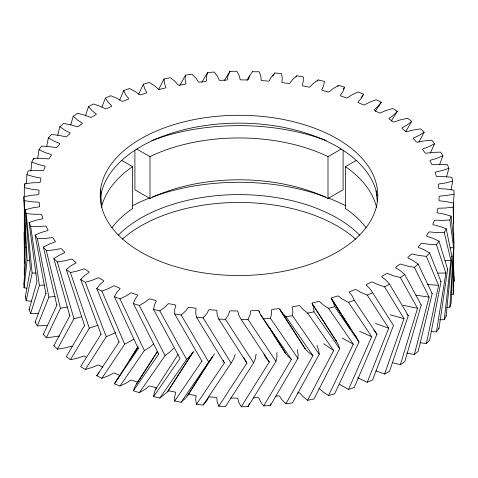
<?xml version="1.0" encoding="UTF-8"?>
<svg xmlns="http://www.w3.org/2000/svg" width="478" height="478" viewBox="0 0 478 478"><rect width="100%" height="100%" fill="white"/><g stroke="black" fill="none" stroke-linecap="round" stroke-linejoin="round"><path stroke-width="0.72" d="M24.76 274.904L24.312 274.79L24.33 203.132M453.634 223.16L453.688 203.21L446.195 201.585L440.011 200.856A1.087 0.627 0 0 1 438.977 200.198L439.133 196.685A1.087 0.627 0 0 1 440.232 196.064L446.47 195.52L454.1 194.122L453.921 190.214L446.177 189.049L439.897 188.691A1.087 0.627 0 0 1 438.744 188.099L438.266 184.604A1.087 0.627 0 0 1 439.246 183.916L445.353 182.996L452.684 181.144L451.806 177.272L443.889 176.579L437.579 176.609A1.087 0.627 0 0 1 436.324 176.089L435.219 172.636A1.087 0.627 0 0 1 436.067 171.895L441.977 170.61L448.932 168.328L447.354 164.528L439.354 164.318L433.086 164.725A1.087 0.627 0 0 1 431.748 164.283L430.021 160.919A1.087 0.627 0 0 1 430.726 160.13L436.372 158.499L442.879 155.804L440.62 152.124L432.626 152.398L426.466 153.181A1.087 0.627 0 0 1 425.056 152.823L422.725 149.578A1.087 0.627 0 0 1 423.287 148.754L428.605 146.788L434.592 143.723L431.676 140.191L423.777 140.944L417.79 142.097A1.087 0.627 0 0 1 416.326 141.829L413.422 138.745A1.087 0.627 0 0 1 413.829 137.885L418.764 135.615L424.159 132.197L420.622 128.869L412.902 130.094L407.16 131.599A1.087 0.627 0 0 1 405.649 131.42L402.207 128.528A1.087 0.627 0 0 1 402.452 127.65L406.951 125.093L411.695 121.37L407.579 118.275L400.122 119.954L394.685 121.8A1.087 0.627 0 0 1 393.149 121.717L389.2 119.046A1.087 0.627 0 0 1 389.289 118.156L393.298 115.341L397.343 111.356L392.689 108.524L385.579 110.645L380.5 112.808A1.087 0.627 0 0 1 378.964 112.814L374.549 110.4A1.087 0.627 0 0 1 374.477 109.51L377.955 106.469L381.259 102.262L376.114 99.723L369.428 102.262L364.774 104.724A1.087 0.627 0 0 1 363.238 104.819L358.416 102.686A1.087 0.627 0 0 1 358.183 101.802L361.093 98.57L363.615 94.184L358.04 91.973L351.85 94.901L347.661 97.632A1.087 0.627 0 0 1 346.156 97.823L340.969 95.988A1.087 0.627 0 0 1 340.581 95.128L342.887 91.734L344.602 87.217L338.657 85.353L333.035 88.645L329.36 91.609A1.087 0.627 0 0 1 327.902 91.89L322.411 90.378A1.087 0.627 0 0 1 321.867 89.541L323.546 86.034L324.437 81.439L318.181 79.946L313.186 83.554L310.073 86.721A1.087 0.627 0 0 1 308.669 87.092L302.938 85.921A1.087 0.627 0 0 1 302.245 85.126L303.279 81.529L303.333 76.91L296.844 75.799L292.53 79.689L290.003 83.029A1.087 0.627 0 0 1 288.676 83.477L282.761 82.658A1.087 0.627 0 0 1 281.93 81.911L282.307 78.273L281.524 73.672L274.868 72.961L271.283 77.095L269.377 80.567A1.087 0.627 0 0 1 268.134 81.093L262.105 80.639A1.087 0.627 0 0 1 261.143 79.94L260.863 76.301L259.249 71.778L252.306 71.724M24.145 235.427L24.623 263.503M24.312 222.868L24.575 203.67M24.814 185.942L24.844 183.725L32.683 182.793L38.987 182.632A1.087 0.627 0 0 0 40.194 182.076L40.983 178.593A1.087 0.627 0 0 0 40.074 177.882L34.058 176.782L26.899 174.709L28.13 170.867L36.101 170.413L42.399 170.634A1.087 0.627 0 0 0 43.695 170.15L45.117 166.738A1.087 0.627 0 0 0 44.34 165.968L38.551 164.516L31.811 162.024L33.735 158.278L41.735 158.308L47.961 158.905A1.087 0.627 0 0 0 49.342 158.505L51.367 155.195A1.087 0.627 0 0 0 50.734 154.382L45.249 152.584L38.993 149.704L41.58 146.089L49.539 146.603L55.621 147.577A1.087 0.627 0 0 0 57.061 147.26L59.678 144.093A1.087 0.627 0 0 0 59.194 143.245L54.062 141.13L48.368 137.879L51.594 134.449L59.415 135.435L65.289 136.768A1.087 0.627 0 0 0 66.777 136.547L69.955 133.553A1.087 0.627 0 0 0 69.627 132.681L64.906 130.267L59.828 126.694L63.658 123.473L71.258 124.931L76.856 126.61A1.087 0.627 0 0 0 78.38 126.473L82.085 123.688A1.087 0.627 0 0 0 81.911 122.804L77.651 120.115L73.248 116.256L77.645 113.286L84.935 115.192L90.205 117.2A1.087 0.627 0 0 0 91.74 117.158L95.929 114.612A1.087 0.627 0 0 0 95.917 113.722L92.17 110.788L88.49 106.684L93.401 103.995L100.308 106.331L105.178 108.649A1.087 0.627 0 0 0 106.719 108.697L111.344 106.421A1.087 0.627 0 0 0 111.493 105.536L108.297 102.394L105.381 98.092L110.747 95.714L117.194 98.45L121.621 101.049A1.087 0.627 0 0 0 123.145 101.193L128.152 99.203A1.087 0.627 0 0 0 128.468 98.331L125.857 95.014L123.736 90.557L129.502 88.52L135.417 91.633L139.349 94.483A1.087 0.627 0 0 0 140.837 94.716L146.178 93.043A1.087 0.627 0 0 0 146.65 92.194L144.655 88.735L143.352 84.176L149.459 82.497L154.776 85.95L158.17 89.022A1.087 0.627 0 0 0 159.604 89.344L165.227 88A1.087 0.627 0 0 0 165.842 87.187L164.486 83.626L164.014 79.013L170.395 77.711L175.056 81.463L177.876 84.726A1.087 0.627 0 0 0 179.244 85.132L185.076 84.134A1.087 0.627 0 0 0 185.84 83.363L185.129 79.742L185.5 75.124L192.078 74.215L196.034 78.231L198.251 81.642A1.087 0.627 0 0 0 199.541 82.132L205.522 81.493A1.087 0.627 0 0 0 206.418 80.77L206.371 77.125L207.571 72.554L214.281 72.047L217.49 76.283L219.073 79.808A1.087 0.627 0 0 0 220.268 80.37L226.327 80.095A1.087 0.627 0 0 0 227.355 79.432L227.964 75.805L229.99 71.336L236.753 71.228L239.173 75.638L240.117 79.24A1.087 0.627 0 0 0 241.199 79.868L247.275 79.963A1.087 0.627 0 0 0 248.417 79.366L249.683 75.793M451.208 294.52L453.156 294.275L453.819 245.531M453.855 242.573L453.156 207.105L453.688 203.21M24.031 234.453L24.139 232.236M26.475 183.558L26.899 174.709M193.853 351.659L193.106 352.119L167.175 392.229L159.819 398.055L153.563 396.561L154.454 391.966L156.133 388.459A1.087 0.627 0 0 0 155.589 387.622L150.098 386.11A1.087 0.627 0 0 0 148.64 386.391L144.965 389.355L139.343 392.647L133.398 390.783L158.774 353.947M446.661 307.324L449.87 307.133L453.616 247.449L449.87 219.97L451.101 216.128L443.942 214.054L437.926 212.955A1.087 0.627 0 0 1 437.017 212.238L437.806 208.761A1.087 0.627 0 0 1 439.013 208.205L445.317 208.038L453.156 207.105M26.726 288.198L24.079 287.786L23.9 283.878L26.033 256.495L23.9 196.715L31.53 195.317L37.768 194.773A1.087 0.627 0 0 0 38.867 194.146L39.023 190.638A1.087 0.627 0 0 0 37.989 189.981L31.805 189.252L24.312 187.621L24.844 183.725M453.353 203.742L454.1 194.122M153.563 396.561L180.063 358.44L153.563 309.397L154.454 304.803L156.133 301.289A1.087 0.627 0 0 0 155.589 300.459L150.098 298.947A1.087 0.627 0 0 0 148.64 299.228L144.965 302.192L139.343 305.478L133.398 303.614L135.113 299.103L137.419 295.709A1.087 0.627 0 0 0 137.031 294.848L131.844 293.014A1.087 0.627 0 0 0 130.339 293.205L126.15 295.93L119.96 298.864L114.385 296.647L116.907 292.261L119.817 289.029A1.087 0.627 0 0 0 119.584 288.15L114.762 286.011A1.087 0.627 0 0 0 113.226 286.113L108.572 288.569L101.886 291.114L96.741 288.575L100.045 284.362L103.523 281.327A1.087 0.627 0 0 0 103.451 280.437L99.036 278.017A1.087 0.627 0 0 0 97.5 278.023L92.421 280.186L85.311 282.313L80.657 279.481L84.702 275.489L88.711 272.675A1.087 0.627 0 0 0 88.8 271.791L84.851 269.12A1.087 0.627 0 0 0 83.315 269.03L77.878 270.877L70.421 272.562L66.305 269.461L71.049 265.744L75.548 263.187A1.087 0.627 0 0 0 75.793 262.308L72.351 259.411A1.087 0.627 0 0 0 70.84 259.231L65.098 260.743L57.378 261.968L53.841 258.634L59.236 255.222L64.172 252.952A1.087 0.627 0 0 0 64.578 252.091L61.674 249.008A1.087 0.627 0 0 0 60.21 248.733L54.223 249.886L46.324 250.639L43.408 247.114L49.395 244.043L54.713 242.083A1.087 0.627 0 0 0 55.275 241.253L52.944 238.008A1.087 0.627 0 0 0 51.534 237.656L45.374 238.438L37.38 238.707L35.121 235.027L41.628 232.338L47.274 230.707A1.087 0.627 0 0 0 47.979 229.918L46.252 226.548A1.087 0.627 0 0 0 44.914 226.106L38.646 226.518L30.646 226.303L29.068 222.509L36.023 220.221L41.933 218.942A1.087 0.627 0 0 0 42.781 218.201L41.676 214.747A1.087 0.627 0 0 0 40.421 214.228L34.111 214.258L26.194 213.564L25.316 209.687L32.647 207.834L38.754 206.92A1.087 0.627 0 0 0 39.734 206.233L39.256 202.732A1.087 0.627 0 0 0 38.103 202.14L31.823 201.788L24.079 200.623L23.9 196.715M30.956 170.831L31.811 162.024M439.676 319.716L444.265 319.722L446.189 315.976L451.967 256.495L446.189 228.813L439.449 226.321L433.66 224.863A1.087 0.627 0 0 1 432.883 224.098L434.305 220.681A1.087 0.627 0 0 1 435.601 220.203L441.899 220.424L449.87 219.97M24.079 287.786L27.091 260.355L24.079 200.623M33.568 159.76L33.735 158.278M444.265 319.722L450.909 260.355L444.265 232.559L446.189 228.813M253.017 397.845L257.732 397.63A1.087 0.627 0 0 1 258.927 398.192L260.51 401.717L263.719 405.953L270.429 405.446L297.937 358.44L298.093 353.822L297.22 350.213L297.471 349.597M24.312 274.79L24.575 272.842M453.156 294.275L453.688 290.379L453.634 245.322M37.696 158.559L38.993 149.704M431.18 331.577L436.42 331.911L439.007 328.296L447.629 269.251L439.007 241.133L432.751 238.247L427.266 236.449A1.087 0.627 0 0 1 426.633 235.642L428.658 232.332A1.087 0.627 0 0 1 430.039 231.932L436.265 232.529L444.265 232.559M436.42 331.911L445.878 273.028L436.42 244.742L439.007 241.133M275.8 396.154L278.459 395.868A1.087 0.627 0 0 1 279.75 396.358L281.966 399.769L285.922 403.785L292.5 402.876L319.238 354.228L292.5 315.707L292.871 311.094L292.16 307.474A1.087 0.627 0 0 1 292.924 306.697L298.756 305.699A1.087 0.627 0 0 1 300.124 306.111L302.944 309.368L307.605 313.126L333.632 350.529L307.605 400.289L302.944 396.537L300.124 393.275A1.087 0.627 0 0 0 298.756 392.868L297.298 393.113M31.883 301.23L26.194 300.728L25.316 296.856L30.371 269.251L25.316 209.687M451.089 189.862L452.684 181.144M46.659 146.644L48.368 137.879M436.42 244.742L428.461 244.228L422.379 243.26A1.087 0.627 0 0 0 420.939 243.577L418.322 246.744A1.087 0.627 0 0 0 418.806 247.586L423.938 249.707L429.632 252.952L441.015 281.679L429.632 340.121L426.406 343.551L420.054 342.75M426.406 343.551L438.589 285.324L426.406 256.387L418.585 255.395L412.711 254.063A1.087 0.627 0 0 0 411.223 254.29L408.045 257.284A1.087 0.627 0 0 0 408.373 258.15L413.094 260.57L418.172 264.143L432.178 293.635L418.172 351.306L414.342 354.527L406.742 353.069M26.194 300.728L32.122 273.028L26.194 213.564M137.568 382.561A1.087 0.627 0 0 0 137.031 382.012L131.844 380.177A1.087 0.627 0 0 0 130.339 380.369L126.15 383.099L119.96 386.027L114.385 383.816L138.405 348.474M57.724 135.346L59.828 126.694M270.895 403.737L270.429 405.446M414.342 354.527L429.107 297.119L414.342 267.363L406.742 265.905L401.144 264.226A1.087 0.627 0 0 0 399.62 264.364L395.915 267.148A1.087 0.627 0 0 0 396.089 268.033L400.349 270.721L404.752 274.581L421.226 304.994L404.752 361.744L400.355 364.714L393.065 362.808M133.398 390.783L135.113 386.266L136.612 383.81L157.37 351.653M38.646 313.682L30.646 313.472L29.068 309.672L36.985 281.679L29.068 222.509M446.494 176.944L448.932 168.328M70.78 124.77L73.248 116.256M400.355 364.714L417.545 308.268L400.355 277.551L393.065 275.645L387.795 273.637A1.087 0.627 0 0 0 386.26 273.679L382.071 276.224A1.087 0.627 0 0 0 382.083 277.115L385.83 280.042L389.51 284.147L408.284 315.629L389.51 371.316L384.599 374.005L375.905 370.874M30.646 313.472L39.411 285.324L30.646 226.303M230.725 398.037L236.801 398.132A1.087 0.627 0 0 1 237.883 398.76L238.827 402.362L241.247 406.772L248.01 406.664L275.991 361.344L276.983 356.755L276.768 353.117L277.126 352.525M449.87 307.133L451.101 303.291L453.969 243.547L451.101 216.128M85.401 115.849L88.49 106.684M384.599 374.005L404.024 318.665L384.599 286.836L377.692 284.5L372.822 282.187A1.087 0.627 0 0 0 371.281 282.134L366.656 284.416A1.087 0.627 0 0 0 366.507 285.3L369.703 288.443L372.47 292.476L393.484 325.428L372.619 379.908L367.253 382.286L357.532 377.757M297.937 358.44L270.429 318.276L271.629 313.711L271.582 310.067A1.087 0.627 0 0 1 272.478 309.344L278.459 308.704A1.087 0.627 0 0 1 279.75 309.194L305.119 348.731L308.089 351.945L312.923 355.632L285.922 403.785M47.591 325.369L37.38 325.877L35.121 322.196L45.822 293.635L35.121 235.027M439.485 164.862L442.879 155.804M101.945 107.054L105.381 98.092M367.253 382.286L388.698 328.189L367.253 295.123L360.806 292.381L356.379 289.788A1.087 0.627 0 0 0 354.855 289.644L349.848 291.634A1.087 0.627 0 0 0 349.532 292.5L352.143 295.822L354.264 300.274L376.987 334.277L354.264 387.443L348.498 389.48L339.649 384.39M37.38 325.877L48.893 297.119L37.38 238.707M119.936 375.571A1.087 0.627 0 0 0 119.584 375.314L114.762 373.181A1.087 0.627 0 0 0 113.226 373.276L108.572 375.738L101.886 378.277L96.741 375.738L119.136 341.806M119.655 100.099L123.736 90.557M348.498 389.48L371.729 336.733L348.498 302.317L342.583 299.204L338.651 296.354A1.087 0.627 0 0 0 337.163 296.121L331.822 297.794A1.087 0.627 0 0 0 331.35 298.642L340.844 313.688M249.498 403.396L248.01 406.664M59.654 336.04L46.324 337.809L43.408 334.277L57.073 304.773M430.337 153.038L434.592 143.723M114.385 383.816L138.046 346.681M138.608 94.256L143.352 84.176M318.951 388.608A1.087 0.627 0 0 1 319.83 388.978L323.224 392.05L328.541 395.503L334.648 393.824L358.984 342.081L356.66 337.659L331.35 298.642M46.324 337.809L60.455 308.268L46.324 250.639M328.541 395.503L353.308 344.208L328.541 308.34L323.224 304.886L319.83 301.815A1.087 0.627 0 0 0 318.396 301.493L312.773 302.837A1.087 0.627 0 0 0 312.158 303.649L313.514 307.205L313.986 311.823L339.661 348.755L313.986 398.987L307.605 400.289M336.022 340.163L335.998 340.79L338.149 344.22L339.661 348.755M193.106 352.119L167.927 391.279A1.087 0.627 0 0 1 169.332 390.908L175.062 392.08A1.087 0.627 0 0 1 175.755 392.874L174.721 396.471L174.667 401.09L181.156 402.201L185.47 398.311L187.997 394.971A1.087 0.627 0 0 1 189.324 394.523L195.239 395.342A1.087 0.627 0 0 1 196.07 396.089L195.693 399.728L196.476 404.328L203.132 405.039L206.717 400.905L208.623 397.433A1.087 0.627 0 0 1 209.866 396.907L215.895 397.361A1.087 0.627 0 0 1 216.857 398.06L217.137 401.699L218.751 406.222L225.496 406.533L253.633 362.904L255.455 358.404L255.903 354.772L256.363 354.204M158.606 89.589L164.014 79.013M72.351 346.58A1.087 0.627 0 0 0 70.84 346.401L65.098 347.906L57.378 349.131L53.841 345.803L69.973 315.39M418.979 142.038L424.159 132.197M57.378 349.131L73.976 318.665L57.378 261.968M179.794 85.502L185.5 75.124M153.563 309.397L159.819 310.891L164.814 307.282L167.927 304.11A1.087 0.627 0 0 1 169.332 303.745L175.062 304.916A1.087 0.627 0 0 1 175.755 305.711L174.721 309.308L174.667 313.926L181.156 315.038L185.47 311.142L187.997 307.802A1.087 0.627 0 0 1 189.324 307.354L195.239 308.173A1.087 0.627 0 0 1 196.07 308.925L195.693 312.558L196.476 317.159L203.132 317.87L206.717 313.741L208.623 310.27A1.087 0.627 0 0 1 209.866 309.738L215.895 310.198A1.087 0.627 0 0 1 216.857 310.891L217.137 314.53L218.751 319.059L225.496 319.364L228.317 315.038L229.583 311.471A1.087 0.627 0 0 1 230.725 310.873L236.801 310.963A1.087 0.627 0 0 1 237.883 311.596L238.827 315.199L241.247 319.603L248.01 319.501L250.036 315.032L250.645 311.405A1.087 0.627 0 0 1 251.673 310.742L257.732 310.461A1.087 0.627 0 0 1 258.927 311.029L259.709 312.271M187.418 395.963L214.497 353.768M201.919 82.216L207.571 72.554M86.542 357.43L84.851 356.283A1.087 0.627 0 0 0 83.315 356.2L77.878 358.046L70.421 359.725L66.305 356.63L84.731 325.171M405.75 131.558L411.695 121.37M263.719 405.953L291.401 359.45L260.51 314.554L258.927 311.029M70.421 359.725L89.302 328.189L98.139 325.195M224.158 80.776L229.99 71.336M102.818 367.253L99.036 365.186A1.087 0.627 0 0 0 97.5 365.192L92.421 367.355L85.311 369.476L80.657 366.644L101.175 334.008M129.496 360.717L130.781 358.649M131.474 357.55L135.477 351.127M136.212 349.962L137.825 347.369M241.247 406.772L269.305 361.954L241.247 319.603M130.512 359.127L131.307 357.861M132.89 355.333L138.04 347.118M391.082 121.316L397.343 111.356M187.997 394.971L202.708 371.8M203.503 370.552L205.092 368.048M205.887 366.793L207.476 364.29M208.671 362.408L209.866 360.531M211.055 358.655L212.25 356.773M85.311 369.476L106.271 336.733L115.634 332.64M157.37 351.7L136.612 383.81M246.875 80.196L252.504 71.467M155.499 389.439L177.971 354.568M218.751 406.222L246.875 363.113L218.751 319.059M375.182 111.44L381.259 102.262M272.813 76.044L274.868 72.961M203.132 405.039L231.31 362.85L233.748 358.745L234.847 355.154L235.409 354.616M96.741 375.738L99.149 372.661M101.886 378.277L124.692 344.208L133.768 339.255M196.476 404.328L224.367 362.904L223.268 360.215M361.093 97.876L363.615 94.184M296.007 77.018L296.844 75.799M181.156 402.201L208.695 361.954L212.095 357.771M119.96 386.027L144.368 350.529L149.841 347.159L153.737 343.891M174.667 401.09L201.925 361.063M317.332 81.17L318.181 79.946M337.815 86.566L338.657 85.353M343.335 89.045L344.178 87.827M139.343 392.647L165.077 355.632L169.911 351.945L173.705 348.319M159.819 398.055L186.599 359.45L192.58 353.117M317.177 345.463L317.039 346.09L318.557 349.627L319.238 354.228M116.907 379.43L118.843 377.076M426.406 256.387L429.632 252.952M414.342 267.363L418.172 264.143M53.841 345.803L54.151 345.582M400.355 277.551L404.752 274.581M121.944 160.524L132.639 166.697L131.145 167.659A138.781 80.125 0 0 0 101.408 207.619M45.822 293.635L46.157 293.432M136.792 149.046L150.002 156.676L151.663 155.81A138.781 80.125 0 0 1 326.337 155.81L327.998 156.676L341.208 149.046M366.011 227.624A138.781 80.125 0 0 0 346.855 209.495L345.361 208.539L345.361 166.697L356.056 160.524M134.904 150.158L134.904 189.796L150.002 198.513L151.663 197.653A138.781 80.125 0 0 1 326.337 197.653L327.998 198.513L343.096 189.796L343.096 150.158M43.408 334.277L43.755 334.08M384.599 286.836L389.51 284.147M35.121 322.196L35.503 322.017M367.253 295.123L372.619 292.745M29.068 309.672L29.481 309.517M348.498 302.317L354.264 300.274M25.316 296.856L25.752 296.724M328.541 308.34L334.648 306.655L358.984 342.081M81.35 316.872L73.976 318.665M453.514 234.561L453.969 234.453M23.9 283.878L24.36 283.783M453.64 281.387L454.1 281.285L453.389 261.358M307.605 313.126L313.986 311.823M67.398 307.055L60.455 308.268M453.616 247.449L450.21 247.915M279.75 309.194L281.966 312.606L285.922 316.621L292.5 315.707M55.281 296.414L48.893 297.119M450.909 260.355L445 260.785M403.121 305.281L417.545 308.268M263.719 318.79L270.429 318.276M44.669 285.073L39.411 285.324M445.878 273.028L437.878 273.117M390.221 314.823L404.024 318.665M36.023 273.081L32.122 273.028M438.589 285.324L427.667 284.571M375.666 323.534L388.698 328.189M29.606 260.546L27.091 260.355M429.107 297.119L415.86 295.147M359.611 331.32L371.729 336.733M26.32 247.724L24.384 247.449M342.236 338.095L353.308 344.208M323.731 343.778L333.632 350.529M453.24 290.266L453.688 290.379M304.295 348.319L305.119 348.731L280.233 310.198M451.537 256.363L451.967 256.495M284.147 351.659L287.26 355.495L291.401 359.45M447.229 269.096L447.629 269.251M445.795 315.815L446.189 315.976M440.638 281.494L441.015 281.679M438.643 328.111L439.007 328.296M431.843 293.432L432.178 293.635M345.361 166.697L346.855 167.659A138.781 80.125 0 0 1 376.592 207.619M420.927 304.773L421.226 304.994M406.945 314.5L408.284 315.629M269.305 361.954L265.905 357.771L264.507 355.297M354.831 335.281L356.66 337.659M373.874 330.017L376.987 334.277M246.875 363.113L243.786 357.472M263.946 353.971L264.161 354.27M285.922 316.621L312.923 355.632M248.01 319.501L275.991 361.344M336.763 341.74L312.158 303.649L335.998 340.79M225.496 319.364L253.633 362.904M260.51 314.554L285.42 353.117M269.156 327.215L270.333 329.085M271.516 330.949L272.693 332.819M273.876 334.684L284.894 352.119M342.033 315.57L343.216 317.452M344.011 318.707L345.594 321.216M347.171 323.72L347.966 324.974M349.149 326.856L350.338 328.739M331.23 298.326L344.638 319.651M344.907 320.081L347.004 323.415M347.255 323.815L348.976 326.546M203.132 317.87L231.125 363.113M196.476 317.159L224.367 362.904M181.156 315.038L208.695 361.954M174.667 313.926L202.009 361.344M159.819 310.891L186.599 359.45M139.343 305.478L165.077 355.632M332.073 299.598L333.345 302.096L334.648 306.655M133.398 303.614L158.762 354.228M119.96 298.864L144.368 350.529M114.385 296.647L138.339 348.755M101.886 291.114L124.692 344.208M96.741 288.575L119.016 342.081M85.311 282.313L106.271 336.733M80.657 279.481L101.013 334.277M70.421 272.562L89.302 328.189M66.305 269.461L84.516 325.428M53.841 258.634L69.716 315.629M43.408 247.114L56.774 304.994M376.072 190.728L377.351 201.704A138.781 80.125 0 0 1 160.393 261.448A138.781 80.125 0 0 1 179.25 123.097A138.781 80.125 0 0 1 377.351 201.704M453.365 266.318L453.771 274.432M453.849 275.902L454.1 281.285M100.649 189.133L101.432 205.426M24.312 187.621L24.324 196.488M327.998 156.676L327.998 198.513M150.002 156.676L150.002 198.513M132.639 166.697L132.639 208.539L131.145 209.495A138.781 80.125 0 0 0 111.989 227.624M151.783 140.544A160.13 92.451 0 0 1 326.217 140.544M100.553 197.677A138.781 80.125 0 0 1 237.184 123.145A138.781 80.125 0 0 1 377.142 195.586M122.326 239.191A138.781 80.125 0 0 1 355.787 239.299M132.179 205.863A160.13 92.451 0 0 1 149.692 198M152.458 196.954A160.13 92.451 0 0 1 325.542 196.954M328.308 198A160.13 92.451 0 0 1 345.821 205.863M118.293 235.194A138.781 80.125 0 0 1 239 194.612A138.781 80.125 0 0 1 359.707 235.194"/></g></svg>
